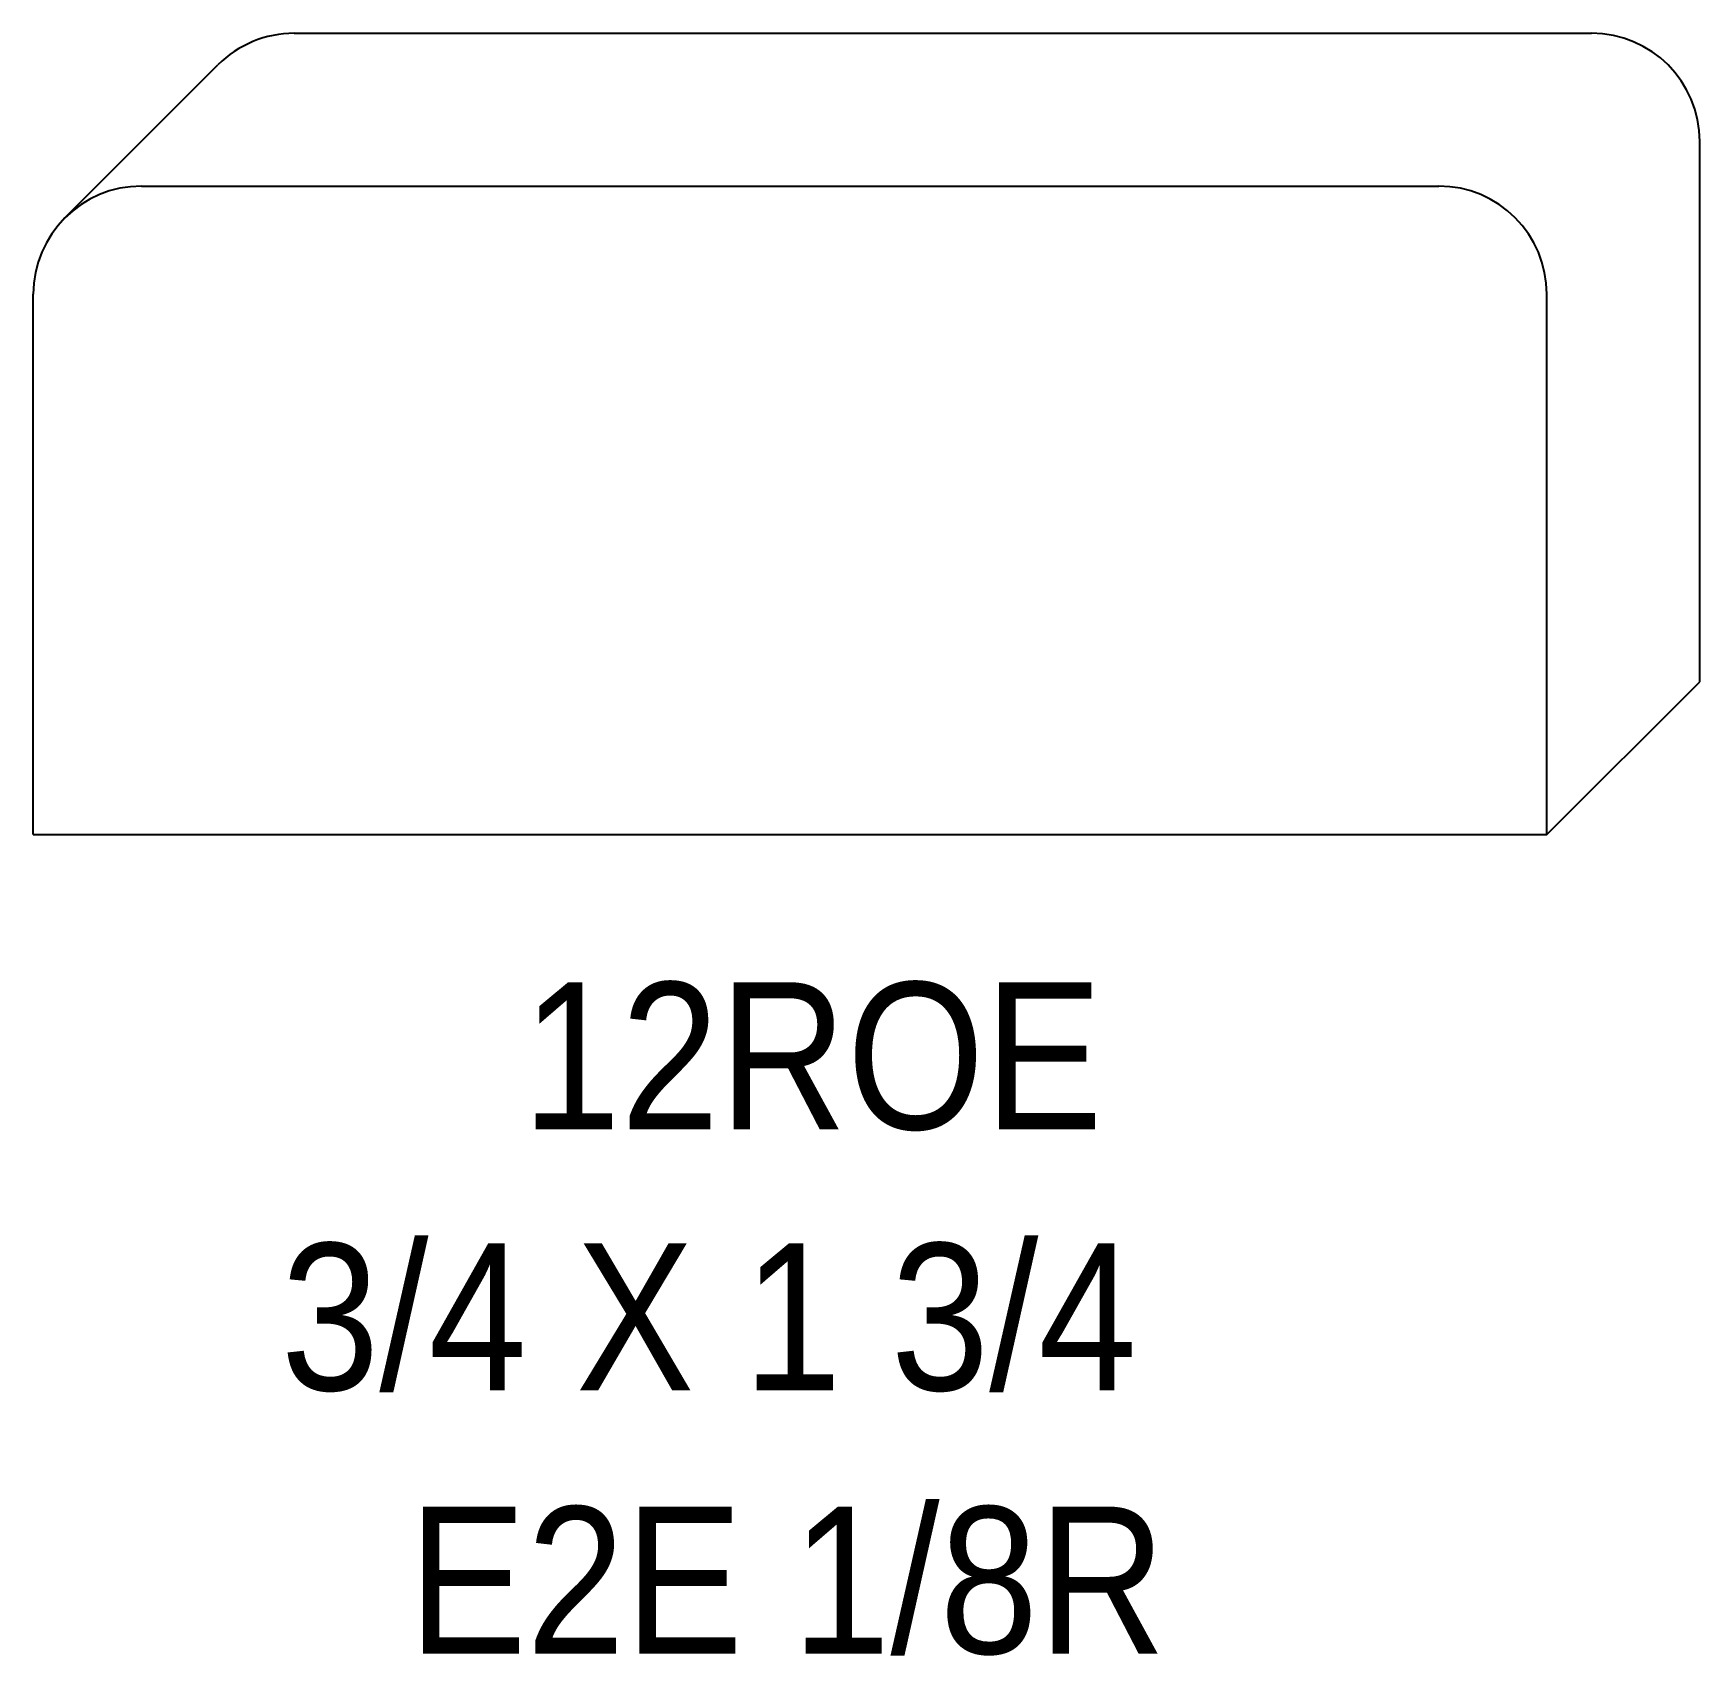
# Model space of a CAD drawing. Extents: x 69.07 to 70.99, y 156.58 to 158.46.
import ezdxf

# ---------------------------------------------------------------- set-up
doc = ezdxf.new("R2010")
doc.units = 0
doc.header["$LTSCALE"] = 5
doc.layers.add('PROFILE', color=7, linetype='CONTINUOUS')
doc.styles.add('TXT', font='TXT', dxfattribs={"height": 3.5})

msp = doc.modelspace()

# ---------------------------------------------------------------- linework, layer by layer
at = {"layer": 'PROFILE', "color": 1, "linetype": 'CONTINUOUS'}
for p, q in [((69.3704, 158.4563), (70.87, 158.4563)), ((69.1053, 158.243), (69.282, 158.4197)), ((70.995, 157.7065), (70.995, 158.3313)), ((69.1937, 158.2796), (70.6933, 158.2796)), ((69.0687, 157.5298), (69.0687, 158.1546)), ((70.8183, 157.5298), (70.8183, 158.1546)), ((70.8183, 157.5298), (70.995, 157.7065)), ((69.0687, 157.5298), (70.8183, 157.5298))]:
    msp.add_line(p, q, dxfattribs=at)
for centre, start_param, end_param in [((69.3704, 158.3313), 0, 0.785398), ((70.87, 158.3313), -1.570796, 0), ((69.1937, 158.1546), 0, 1.570796), ((70.6933, 158.1546), -1.570796, 0)]:
    msp.add_ellipse(centre, major_axis=(0, 0.125), ratio=1, start_param=start_param, end_param=end_param, dxfattribs=at)

# ---------------------------------------------------------------- texts
at = {"layer": 'PROFILE', "color": 1, "linetype": 'CONTINUOUS', "style": 'TXT', "width": 0.9}
for s, height, p in [('12ROE', 0.16996, (69.6339, 157.1889)), ('3/4 X 1 3/4', 0.169956, (69.3549, 156.8871)), ('E2E 1/8R', 0.16996, (69.5023, 156.5825))]:
    msp.add_text(s, height=height, dxfattribs=at).set_placement(p)

doc.saveas('drawing.dxf')
